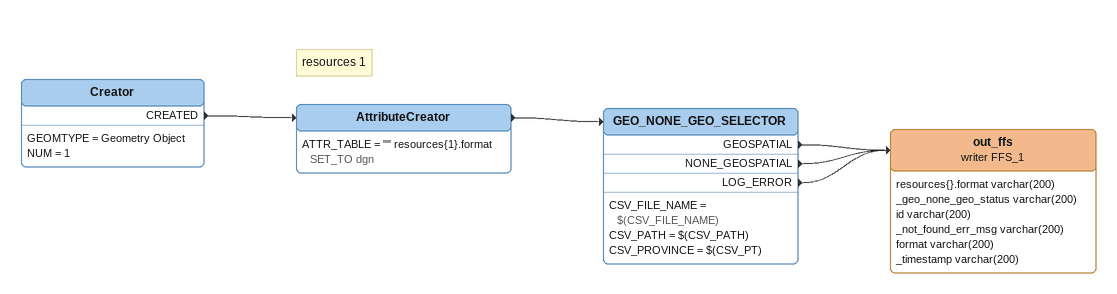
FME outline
Creator
    GEOMTYPE = Geometry Object
    NUM = 1
    CREATED -> AttributeCreator
Note: resources 1
AttributeCreator
    ATTR_TABLE = "" resources{1}.format SET_TO dgn
    -> GEO_NONE_GEO_SELECTOR
GEO_NONE_GEO_SELECTOR
    CSV_FILE_NAME = $(CSV_FILE_NAME)
    CSV_PATH = $(CSV_PATH)
    CSV_PROVINCE = $(CSV_PT)
    GEOSPATIAL -> out_ffs (writer FFS_1)
    NONE_GEOSPATIAL -> out_ffs (writer FFS_1)
    LOG_ERROR -> out_ffs (writer FFS_1)
out_ffs (writer FFS_1)
    attributes: resources{}.format varchar(200), _geo_none_geo_status varchar(200), id varchar(200), _not_found_err_msg varchar(200), format varchar(200), _timestamp varchar(200)
